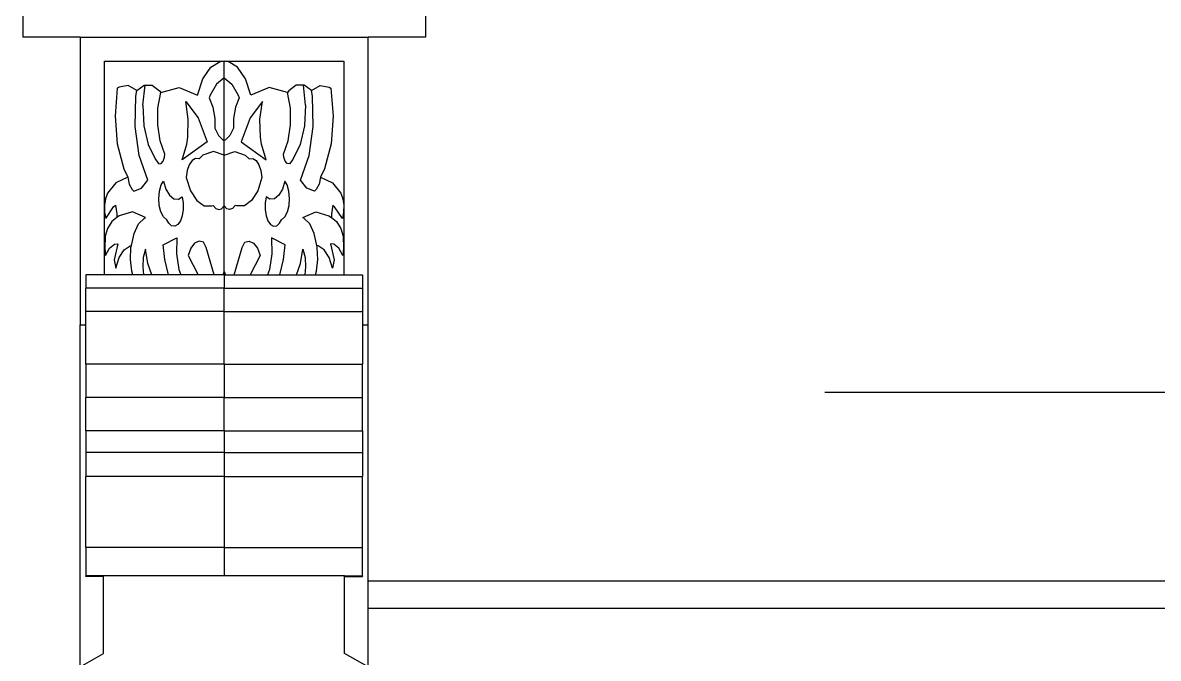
# Model space of a CAD drawing. Extents: x -24961 to 905641, y -154323 to 635957.
# Drawn here: x 402474 to 404052, y -126984 to -126101 of the extents above; entities that cross this region are included whole.
import ezdxf

# ---------------------------------------------------------------- set-up
doc = ezdxf.new("R2010")
doc.units = 0
doc.header["$LTSCALE"] = 1000
doc.header["$MEASUREMENT"] = 0
doc.layers.add('DIM_ELEV', color=3, linetype='Continuous')
doc.layers.add('WALL', color=9, linetype='Continuous')

msp = doc.modelspace()

# ---------------------------------------------------------------- linework, layer by layer
for p, q in [((402473.6, -126080.7), (402473.6, -126120.5)), ((403033.6, -126080.7), (403033.6, -126120.5)), ((402553.6, -126120.5), (402473.6, -126120.5)), ((402553.6, -126120.5), (402553.6, -126520.5)), ((402553.6, -126120.5), (402953.6, -126120.5)), ((402953.6, -126520.5), (402953.6, -126120.5)), ((403033.6, -126120.5), (402953.6, -126120.5)), ((402587.3, -126354.3), (402587.3, -126154.2)), ((402587.3, -126154.2), (402753.6, -126154.2)), ((402735.2, -126162.5), (402748.2, -126154.7)), ((402748.2, -126154.7), (402753.6, -126154.2)), ((402759, -126154.7), (402753.6, -126154.2)), ((402753.6, -126177.2), (402753.6, -126154.2)), ((402753.6, -126154.2), (402919.9, -126154.2)), ((402772.1, -126162.5), (402759, -126154.7)), ((402919.9, -126154.2), (402919.9, -126354.3)), ((402724.1, -126178.7), (402735.2, -126162.5)), ((402753.6, -126177.2), (402743, -126186)), ((402753.6, -126264.5), (402753.6, -126177.2)), ((402753.6, -126177.2), (402764.2, -126186)), ((402783.1, -126178.7), (402772.1, -126162.5)), ((402605.1, -126191.5), (402601.9, -126230.3)), ((402607.5, -126190), (402605.1, -126191.5)), ((402620, -126187.8), (402607.5, -126190)), ((402632.1, -126194.7), (402620, -126187.8)), ((402632.1, -126194.7), (402642.5, -126187.2)), ((402640.6, -126215.1), (402643.6, -126187.2)), ((402642.5, -126187.2), (402643.6, -126187.2)), ((402643.6, -126187.2), (402653.5, -126187.4)), ((402653.5, -126187.4), (402663.9, -126195.1)), ((402665.7, -126197.5), (402691.2, -126190.5)), ((402691.2, -126190.5), (402716.4, -126201.4)), ((402716.4, -126201.4), (402724.1, -126178.7)), ((402743, -126186), (402734.3, -126201.2)), ((402764.2, -126186), (402772.9, -126201.2)), ((402790.9, -126201.4), (402783.1, -126178.7)), ((402816, -126190.5), (402790.9, -126201.4)), ((402841.5, -126197.5), (402816, -126190.5)), ((402853.7, -126187.4), (402843.4, -126195.1)), ((402863.7, -126187.2), (402853.7, -126187.4)), ((402866.7, -126215.1), (402863.7, -126187.2)), ((402864.7, -126187.2), (402863.7, -126187.2)), ((402875.1, -126194.7), (402864.7, -126187.2)), ((402875.1, -126194.7), (402887.2, -126187.8)), ((402887.2, -126187.8), (402899.7, -126190)), ((402899.7, -126190), (402902.1, -126191.5)), ((402902.1, -126191.5), (402905.3, -126230.3)), ((402629.9, -126244.9), (402631, -126202.9)), ((402631, -126202.9), (402632.1, -126194.7)), ((402661.6, -126219.2), (402665.7, -126197.5)), ((402663.9, -126195.1), (402665.7, -126197.5)), ((402734.3, -126201.2), (402732.9, -126204.9)), ((402732.9, -126204.9), (402737.9, -126218.1)), ((402774.3, -126204.9), (402769.3, -126218.1)), ((402772.9, -126201.2), (402774.3, -126204.9)), ((402843.4, -126195.1), (402841.5, -126197.5)), ((402845.6, -126219.2), (402841.5, -126197.5)), ((402876.2, -126202.9), (402875.1, -126194.7)), ((402877.3, -126244.9), (402876.2, -126202.9)), ((402640.6, -126215.1), (402642.1, -126243.8)), ((402661.2, -126242.4), (402661.6, -126219.2)), ((402703.8, -126234.6), (402700.5, -126210.2)), ((402700.5, -126210.2), (402717.4, -126233)), ((402737.9, -126218.1), (402740.6, -126233.9)), ((402769.3, -126218.1), (402766.6, -126233.9)), ((402806.7, -126210.2), (402789.8, -126233)), ((402803.4, -126234.6), (402806.7, -126210.2)), ((402846, -126242.4), (402845.6, -126219.2)), ((402866.7, -126215.1), (402865.1, -126243.8)), ((402601.9, -126230.3), (402605.1, -126269.1)), ((402703, -126259.9), (402703.8, -126234.6)), ((402717.4, -126233), (402729.8, -126266)), ((402740.6, -126233.9), (402740.7, -126247.3)), ((402766.6, -126233.9), (402766.5, -126247.3)), ((402789.8, -126233), (402777.4, -126266)), ((402804.2, -126259.9), (402803.4, -126234.6)), ((402905.3, -126230.3), (402902.2, -126269.1)), ((402635.6, -126285.3), (402629.9, -126244.9)), ((402642.1, -126243.8), (402648.1, -126269.9)), ((402664.5, -126264.7), (402661.2, -126242.4)), ((402740.7, -126247.3), (402745.8, -126257.6)), ((402766.5, -126247.3), (402761.4, -126257.6)), ((402842.7, -126264.7), (402846, -126242.4)), ((402865.1, -126243.8), (402859.1, -126269.9)), ((402871.6, -126285.3), (402877.3, -126244.9)), ((402605.1, -126269.1), (402614.3, -126303.6)), ((402648.1, -126269.9), (402658, -126290.6)), ((402671.1, -126283.5), (402664.5, -126264.7)), ((402729.8, -126266), (402695.3, -126291.4)), ((402695.3, -126291.4), (402701.6, -126269.6)), ((402701.6, -126269.6), (402703, -126259.9)), ((402745.8, -126257.6), (402752.2, -126263.9)), ((402752.2, -126263.9), (402753.6, -126264.5)), ((402755, -126263.9), (402753.6, -126264.5)), ((402753.6, -126284.8), (402753.6, -126264.5)), ((402761.4, -126257.6), (402755, -126263.9)), ((402777.4, -126266), (402811.9, -126291.4)), ((402805.6, -126269.6), (402804.2, -126259.9)), ((402811.9, -126291.4), (402805.6, -126269.6)), ((402836.1, -126283.5), (402842.7, -126264.7)), ((402859.1, -126269.9), (402849.2, -126290.6)), ((402902.2, -126269.1), (402892.9, -126303.6)), ((402647.6, -126319.5), (402635.6, -126285.3)), ((402668.9, -126293), (402670.7, -126287.3)), ((402670.7, -126287.3), (402671.1, -126283.5)), ((402724.2, -126284.9), (402718.7, -126289.6)), ((402738.9, -126279.8), (402724.2, -126284.9)), ((402753.6, -126284.8), (402738.9, -126279.8)), ((402753.6, -126284.8), (402768.3, -126279.8)), ((402753.6, -126355.2), (402753.6, -126284.8)), ((402768.3, -126279.8), (402783, -126284.9)), ((402783, -126284.9), (402788.5, -126289.6)), ((402836.5, -126287.3), (402836.1, -126283.5)), ((402838.3, -126293), (402836.5, -126287.3)), ((402859.6, -126319.5), (402871.6, -126285.3)), ((402614.3, -126303.6), (402619.5, -126315.3)), ((402658, -126290.6), (402662.7, -126296.9)), ((402662.7, -126296.9), (402666, -126296.4)), ((402666, -126296.4), (402668.9, -126293)), ((402705.2, -126298.1), (402702.4, -126306.2)), ((402709.2, -126292.2), (402705.2, -126298.1)), ((402713.8, -126289.3), (402709.2, -126292.2)), ((402718.7, -126289.6), (402713.8, -126289.3)), ((402788.5, -126289.6), (402793.4, -126289.3)), ((402793.4, -126289.3), (402798.1, -126292.2)), ((402798.1, -126292.2), (402802, -126298.1)), ((402802, -126298.1), (402804.8, -126306.2)), ((402841.2, -126296.4), (402838.3, -126293)), ((402844.5, -126296.9), (402841.2, -126296.4)), ((402849.2, -126290.6), (402844.5, -126296.9)), ((402892.9, -126303.6), (402887.7, -126315.3)), ((402619.5, -126315.3), (402602.9, -126323.2)), ((402619.5, -126315.3), (402621.7, -126325.1)), ((402638.5, -126330.6), (402647.6, -126319.5)), ((402702.4, -126306.2), (402701, -126315.8)), ((402701, -126315.8), (402706.9, -126334.3)), ((402806.2, -126315.8), (402800.3, -126334.3)), ((402804.8, -126306.2), (402806.2, -126315.8)), ((402868.7, -126330.6), (402859.6, -126319.5)), ((402887.7, -126315.3), (402885.5, -126325.1)), ((402887.7, -126315.3), (402904.3, -126323.2)), ((402602.9, -126323.2), (402591.3, -126337.5)), ((402621.7, -126325.1), (402625.7, -126332.3)), ((402625.7, -126332.3), (402628.1, -126334.6)), ((402628.1, -126334.6), (402638.5, -126330.6)), ((402662.7, -126344.7), (402663.7, -126334.8)), ((402663.7, -126334.8), (402666.2, -126326.1)), ((402666.2, -126326.1), (402669.1, -126320.7)), ((402669.1, -126320.7), (402672.5, -126332)), ((402672.5, -126332), (402677.6, -126340.5)), ((402706.9, -126334.3), (402715.4, -126347.9)), ((402800.3, -126334.3), (402791.8, -126347.9)), ((402834.7, -126332), (402829.6, -126340.5)), ((402838.1, -126320.7), (402834.7, -126332)), ((402841, -126326.1), (402838.1, -126320.7)), ((402843.5, -126334.8), (402841, -126326.1)), ((402844.5, -126344.7), (402843.5, -126334.8)), ((402879.1, -126334.6), (402868.7, -126330.6)), ((402881.5, -126332.3), (402879.1, -126334.6)), ((402885.5, -126325.1), (402881.5, -126332.3)), ((402904.3, -126323.2), (402915.9, -126337.5)), ((402588.6, -126345.3), (402587.3, -126354.3)), ((402591.3, -126337.5), (402588.6, -126345.3)), ((402663.4, -126354.7), (402662.7, -126344.7)), ((402677.6, -126340.5), (402683.7, -126345.3)), ((402683.7, -126345.3), (402690.2, -126345.7)), ((402690.2, -126345.7), (402695.3, -126342.8)), ((402695.3, -126342.8), (402696.7, -126351.3)), ((402715.4, -126347.9), (402725.6, -126355.2)), ((402791.8, -126347.9), (402781.7, -126355.2)), ((402811.9, -126342.8), (402810.5, -126351.3)), ((402817, -126345.7), (402811.9, -126342.8)), ((402823.5, -126345.3), (402817, -126345.7)), ((402829.6, -126340.5), (402823.5, -126345.3)), ((402843.8, -126354.7), (402844.5, -126344.7)), ((402915.9, -126337.5), (402918.6, -126345.3)), ((402918.6, -126345.3), (402919.9, -126354.3)), ((402587.3, -126354.3), (402587.5, -126363.8)), ((402587.3, -126450.9), (402587.3, -126354.3)), ((402587.5, -126363.8), (402589.2, -126372.6)), ((402589.2, -126372.6), (402600, -126356.3)), ((402600, -126356.3), (402602.5, -126354.1)), ((402602.5, -126354.1), (402604.3, -126366.3)), ((402604.3, -126366.3), (402604.4, -126371.4)), ((402626.3, -126363.5), (402607.9, -126368.8)), ((402644.4, -126371.3), (402626.3, -126363.5)), ((402665.7, -126363.6), (402663.4, -126354.7)), ((402669.3, -126370.5), (402665.7, -126363.6)), ((402696.8, -126360.3), (402695.4, -126368.8)), ((402696.7, -126351.3), (402696.8, -126360.3)), ((402725.6, -126355.2), (402736.3, -126355.3)), ((402736.3, -126355.3), (402738.5, -126354.5)), ((402738.5, -126354.5), (402742, -126358.7)), ((402742, -126358.7), (402746, -126360.3)), ((402746, -126360.3), (402750, -126359.1)), ((402750, -126359.1), (402753.6, -126355.2)), ((402757.2, -126359.1), (402753.6, -126355.2)), ((402753.6, -126446.2), (402753.6, -126355.2)), ((402761.2, -126360.3), (402757.2, -126359.1)), ((402765.2, -126358.7), (402761.2, -126360.3)), ((402768.8, -126354.5), (402765.2, -126358.7)), ((402770.9, -126355.3), (402768.8, -126354.5)), ((402781.7, -126355.2), (402770.9, -126355.3)), ((402810.5, -126351.3), (402810.4, -126360.3)), ((402810.4, -126360.3), (402811.8, -126368.8)), ((402837.9, -126370.5), (402841.5, -126363.6)), ((402841.5, -126363.6), (402843.8, -126354.7)), ((402862.8, -126371.3), (402881, -126363.5)), ((402881, -126363.5), (402899.3, -126368.8)), ((402902.9, -126366.3), (402902.8, -126371.4)), ((402904.7, -126354.1), (402902.9, -126366.3)), ((402907.2, -126356.3), (402904.7, -126354.1)), ((402918, -126372.6), (402907.2, -126356.3)), ((402919.7, -126363.8), (402918, -126372.6)), ((402919.9, -126354.3), (402919.7, -126363.8)), ((402919.9, -126354.3), (402919.9, -126450.9)), ((402597.3, -126376.8), (402591.5, -126386.7)), ((402604.4, -126371.4), (402597.3, -126376.8)), ((402607.9, -126368.8), (402604.4, -126371.4)), ((402628.4, -126393.4), (402634.6, -126380.3)), ((402634.6, -126380.3), (402642.7, -126372.2)), ((402642.7, -126372.2), (402644.4, -126371.3)), ((402673.8, -126374.6), (402669.3, -126370.5)), ((402676.5, -126379.2), (402673.8, -126374.6)), ((402680.5, -126382.7), (402676.5, -126379.2)), ((402684.9, -126383.3), (402680.5, -126382.7)), ((402689.1, -126381), (402684.9, -126383.3)), ((402692.8, -126375.9), (402689.1, -126381)), ((402695.4, -126368.8), (402692.8, -126375.9)), ((402811.8, -126368.8), (402814.4, -126375.9)), ((402814.4, -126375.9), (402818.1, -126381)), ((402818.1, -126381), (402822.3, -126383.3)), ((402822.3, -126383.3), (402826.7, -126382.7)), ((402826.7, -126382.7), (402830.7, -126379.2)), ((402830.7, -126379.2), (402833.4, -126374.6)), ((402833.4, -126374.6), (402837.9, -126370.5)), ((402864.5, -126372.2), (402862.8, -126371.3)), ((402872.6, -126380.3), (402864.5, -126372.2)), ((402878.9, -126393.4), (402872.6, -126380.3)), ((402899.3, -126368.8), (402902.8, -126371.4)), ((402902.8, -126371.4), (402909.9, -126376.8)), ((402909.9, -126376.8), (402915.7, -126386.7)), ((402588.3, -126397.2), (402587.7, -126414)), ((402591.5, -126386.7), (402588.3, -126397.2)), ((402624.6, -126410), (402628.4, -126393.4)), ((402882.6, -126410), (402878.9, -126393.4)), ((402915.7, -126386.7), (402918.9, -126397.2)), ((402918.9, -126397.2), (402919.5, -126414)), ((402587.7, -126414), (402588.7, -126424)), ((402588.7, -126424), (402594.3, -126414)), ((402594.3, -126414), (402601.2, -126408.5)), ((402605.6, -126407.7), (402600.5, -126430.1)), ((402601.2, -126408.5), (402605.6, -126407.7)), ((402614.7, -126416.1), (402622.9, -126410.5)), ((402622.9, -126410.5), (402624.6, -126410)), ((402623.3, -126429.8), (402624.1, -126413.2)), ((402624.1, -126413.2), (402624.6, -126410)), ((402669, -126409.4), (402687.9, -126399.6)), ((402671.2, -126429.9), (402669, -126409.4)), ((402687.9, -126399.6), (402687.5, -126422)), ((402707.4, -126413.9), (402703.6, -126423.9)), ((402712.6, -126407), (402707.4, -126413.9)), ((402718.7, -126404), (402712.6, -126407)), ((402724.9, -126405.4), (402718.7, -126404)), ((402728.4, -126412.8), (402724.9, -126405.4)), ((402739.7, -126450.9), (402728.4, -126412.8)), ((402767.5, -126450.9), (402778.8, -126412.8)), ((402778.8, -126412.8), (402782.3, -126405.4)), ((402782.3, -126405.4), (402788.5, -126404)), ((402788.5, -126404), (402794.6, -126407)), ((402794.6, -126407), (402799.8, -126413.9)), ((402799.8, -126413.9), (402803.6, -126423.9)), ((402838.2, -126409.4), (402819.3, -126399.6)), ((402819.3, -126399.6), (402819.7, -126422)), ((402836, -126429.9), (402838.2, -126409.4)), ((402883.1, -126413.2), (402882.6, -126410)), ((402884.3, -126410.5), (402882.6, -126410)), ((402883.9, -126429.8), (402883.1, -126413.2)), ((402892.5, -126416.1), (402884.3, -126410.5)), ((402906, -126408.5), (402901.6, -126407.7)), ((402901.6, -126407.7), (402906.7, -126430.1)), ((402912.9, -126414), (402906, -126408.5)), ((402918.5, -126424), (402912.9, -126414)), ((402919.5, -126414), (402918.5, -126424)), ((402600.5, -126430.1), (402603.1, -126441.6)), ((402603.1, -126441.6), (402607.9, -126426.9)), ((402607.9, -126426.9), (402614.7, -126416.1)), ((402625.3, -126446), (402623.3, -126429.8)), ((402641.2, -126426.9), (402640.4, -126440)), ((402644.1, -126415.1), (402641.2, -126426.9)), ((402647.6, -126435.4), (402644.1, -126415.1)), ((402676.4, -126450.9), (402671.2, -126429.9)), ((402687.5, -126422), (402690.6, -126443.4)), ((402703.6, -126423.9), (402717.6, -126450.9)), ((402803.6, -126423.9), (402789.6, -126450.9)), ((402819.7, -126422), (402816.6, -126443.4)), ((402830.8, -126450.9), (402836, -126429.9)), ((402859.6, -126435.4), (402863.1, -126415.1)), ((402863.1, -126415.1), (402866, -126426.9)), ((402866, -126426.9), (402866.9, -126440)), ((402881.9, -126446), (402883.9, -126429.8)), ((402899.4, -126426.9), (402892.5, -126416.1)), ((402904.1, -126441.6), (402899.4, -126426.9)), ((402906.7, -126430.1), (402904.1, -126441.6)), ((402640.4, -126440), (402641.4, -126450.9)), ((402653.1, -126450.9), (402647.6, -126435.4)), ((402690.6, -126443.4), (402693.2, -126450.9)), ((402816.6, -126443.4), (402814, -126450.9)), ((402854.1, -126450.9), (402859.6, -126435.4)), ((402866.9, -126440), (402865.8, -126450.9)), ((402561.2, -126450.9), (402561.2, -126469.7)), ((402587.3, -126450.9), (402561.2, -126450.9)), ((402626.8, -126450.9), (402587.3, -126450.9)), ((402626.8, -126450.9), (402625.3, -126446)), ((402641.4, -126450.9), (402626.8, -126450.9)), ((402653.1, -126450.9), (402641.4, -126450.9)), ((402676.4, -126450.9), (402653.1, -126450.9)), ((402693.2, -126450.9), (402676.4, -126450.9)), ((402717.6, -126450.9), (402693.2, -126450.9)), ((402739.7, -126450.9), (402717.6, -126450.9)), ((402751.8, -126450.9), (402739.7, -126450.9)), ((402753.6, -126446.2), (402751.8, -126450.9)), ((402753.6, -126450.9), (402751.8, -126450.9)), ((402753.6, -126450.9), (402753.6, -126446.2)), ((402753.6, -126446.2), (402755.4, -126450.9)), ((402753.6, -126450.9), (402753.6, -126469.7)), ((402753.6, -126450.9), (402755.4, -126450.9)), ((402755.4, -126450.9), (402767.5, -126450.9)), ((402767.5, -126450.9), (402789.6, -126450.9)), ((402789.6, -126450.9), (402814, -126450.9)), ((402814, -126450.9), (402830.8, -126450.9)), ((402830.8, -126450.9), (402854.1, -126450.9)), ((402854.1, -126450.9), (402865.8, -126450.9)), ((402865.8, -126450.9), (402880.4, -126450.9)), ((402880.4, -126450.9), (402881.9, -126446)), ((402880.4, -126450.9), (402919.9, -126450.9)), ((402919.9, -126450.9), (402946.1, -126450.9)), ((402946.1, -126450.9), (402946.1, -126469.7)), ((402753.6, -126469.7), (402561.2, -126469.7)), ((402561.2, -126501.8), (402561.2, -126469.7)), ((402753.6, -126469.7), (402946.1, -126469.7)), ((402753.6, -126501.8), (402753.6, -126469.7)), ((402946.1, -126469.7), (402946.1, -126501.8)), ((402753.6, -126501.8), (402561.2, -126501.8)), ((402561.2, -126520.5), (402561.2, -126501.8)), ((402753.6, -126575.1), (402753.6, -126501.8)), ((402753.6, -126501.8), (402946.1, -126501.8)), ((402946.1, -126501.8), (402946.1, -126520.5)), ((402553.6, -126520.5), (402561.2, -126520.5)), ((402553.6, -126995.7), (402553.6, -126520.5)), ((402561.2, -126575.1), (402561.2, -126520.5)), ((402946.1, -126520.5), (402953.6, -126520.5)), ((402946.1, -126520.5), (402946.1, -126575.1)), ((402953.6, -126876.9), (402953.6, -126520.5)), ((402753.6, -126575.1), (402561.2, -126575.1)), ((402561.2, -126575.1), (402561.2, -126621.4)), ((402753.6, -126575.1), (402753.6, -126621.4)), ((402753.6, -126575.1), (402946.1, -126575.1)), ((402946.1, -126621.4), (402946.1, -126575.1)), ((402753.6, -126621.4), (402561.2, -126621.4)), ((402561.2, -126667.6), (402561.2, -126621.4)), ((402753.6, -126621.4), (402946.1, -126621.4)), ((402753.6, -126667.6), (402753.6, -126621.4)), ((402946.1, -126667.6), (402946.1, -126621.4)), ((402561.2, -126667.6), (402561.2, -126698)), ((402753.6, -126667.6), (402561.2, -126667.6)), ((402753.6, -126667.6), (402946.1, -126667.6)), ((402753.6, -126667.6), (402753.6, -126698)), ((402946.1, -126667.6), (402946.1, -126698)), ((402753.6, -126698), (402561.2, -126698)), ((402561.2, -126698), (402561.2, -126731.1)), ((402753.6, -126698), (402946.1, -126698)), ((402753.6, -126698), (402753.6, -126731.1)), ((402946.1, -126698), (402946.1, -126731.1)), ((402753.6, -126731.1), (402561.2, -126731.1)), ((402561.2, -126829.9), (402561.2, -126731.1)), ((402753.6, -126731.1), (402946.1, -126731.1)), ((402753.6, -126731.1), (402753.6, -126829.9)), ((402946.1, -126829.9), (402946.1, -126731.1)), ((402753.6, -126829.9), (402561.2, -126829.9)), ((402561.2, -126829.9), (402561.2, -126869.4)), ((402753.6, -126829.9), (402946.1, -126829.9)), ((402753.6, -126829.9), (402753.6, -126869.4)), ((402946.1, -126869.4), (402946.1, -126829.9)), ((402561.2, -126869.7), (402561.2, -126869.4)), ((402586.1, -126869.4), (402561.2, -126869.4)), ((402586.1, -126869.7), (402561.2, -126869.7)), ((402561.2, -126870), (402561.2, -126869.7)), ((402586.1, -126870), (402561.2, -126870)), ((402753.6, -126869.4), (402586.1, -126869.4)), ((402586.1, -126869.7), (402586.1, -126869.4)), ((402586.1, -126870), (402586.1, -126869.7)), ((402586.1, -126977), (402586.1, -126870)), ((402921.1, -126869.4), (402753.6, -126869.4)), ((402921.1, -126869.4), (402946.1, -126869.4)), ((402921.1, -126869.7), (402921.1, -126869.4)), ((402921.1, -126869.7), (402946.1, -126869.7)), ((402921.1, -126870), (402921.1, -126869.7)), ((402921.1, -126870), (402946.1, -126870)), ((402921.1, -126977), (402921.1, -126870)), ((402946.1, -126869.4), (402946.1, -126869.7)), ((402946.1, -126870), (402946.1, -126869.7)), ((428053.6, -126876.9), (402953.6, -126876.9)), ((402953.6, -126914.5), (402953.6, -126876.9)), ((428053.6, -126914.5), (402953.6, -126914.5)), ((402953.6, -126995.7), (402953.6, -126914.5)), ((402553.6, -126995.7), (402586.1, -126977)), ((402953.6, -126995.7), (402921.1, -126977))]:
    msp.add_line(p, q)
at = {"layer": 'DIM_ELEV'}
msp.add_line((404881.6, -126614.5), (403588.6, -126614.5), dxfattribs=at)
at = {"layer": 'WALL'}
for p, q in [((402473.6, -126080.7), (402473.6, -126120.5)), ((403033.6, -126080.7), (403033.6, -126120.5)), ((402553.6, -126120.5), (402473.6, -126120.5)), ((402553.6, -126120.5), (402553.6, -126520.5)), ((403033.6, -126120.5), (402953.6, -126120.5)), ((402953.6, -126520.5), (402953.6, -126120.5)), ((402553.6, -126995.7), (402553.6, -126520.5)), ((402953.6, -126876.9), (402953.6, -126520.5)), ((428053.6, -126876.9), (402953.6, -126876.9))]:
    msp.add_line(p, q, dxfattribs=at)

doc.saveas('drawing.dxf')
